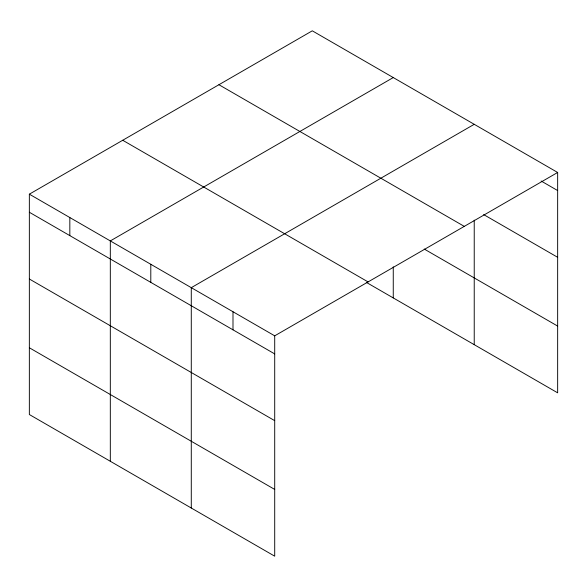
<?xml version="1.0" encoding="UTF-8"?>
<svg xmlns="http://www.w3.org/2000/svg" width="587" height="587" viewBox="0 0 587 587"><rect width="100%" height="100%" fill="white"/><g stroke="black" fill="none" stroke-linecap="round" stroke-linejoin="round"><path stroke-width="0.88" d="M557.65 172.468L312.291 30.817L29.35 194.172L29.35 414.532L274.709 556.183L274.709 335.83L557.65 172.468L557.65 392.828L366.273 282.34M393.261 77.565L110.319 240.919L110.319 461.279M474.23 124.305L191.281 287.667L191.281 508.019M541.126 181.009L557.65 190.555M483.673 214.593L557.65 257.304M218.922 84.726L464.28 226.377M424.218 249.042L557.65 326.078M122.72 140.264L368.078 281.921M29.35 194.172L274.709 335.83M29.35 212.252L274.709 353.91M29.35 279.008L274.709 420.659M29.35 347.775L274.709 489.433M474.23 220.147L474.23 344.664M393.261 266.828L393.261 297.917M232.995 311.748L232.995 329.828M150.8 264.289L150.8 282.376M69.831 217.542L69.831 235.629"/></g></svg>
